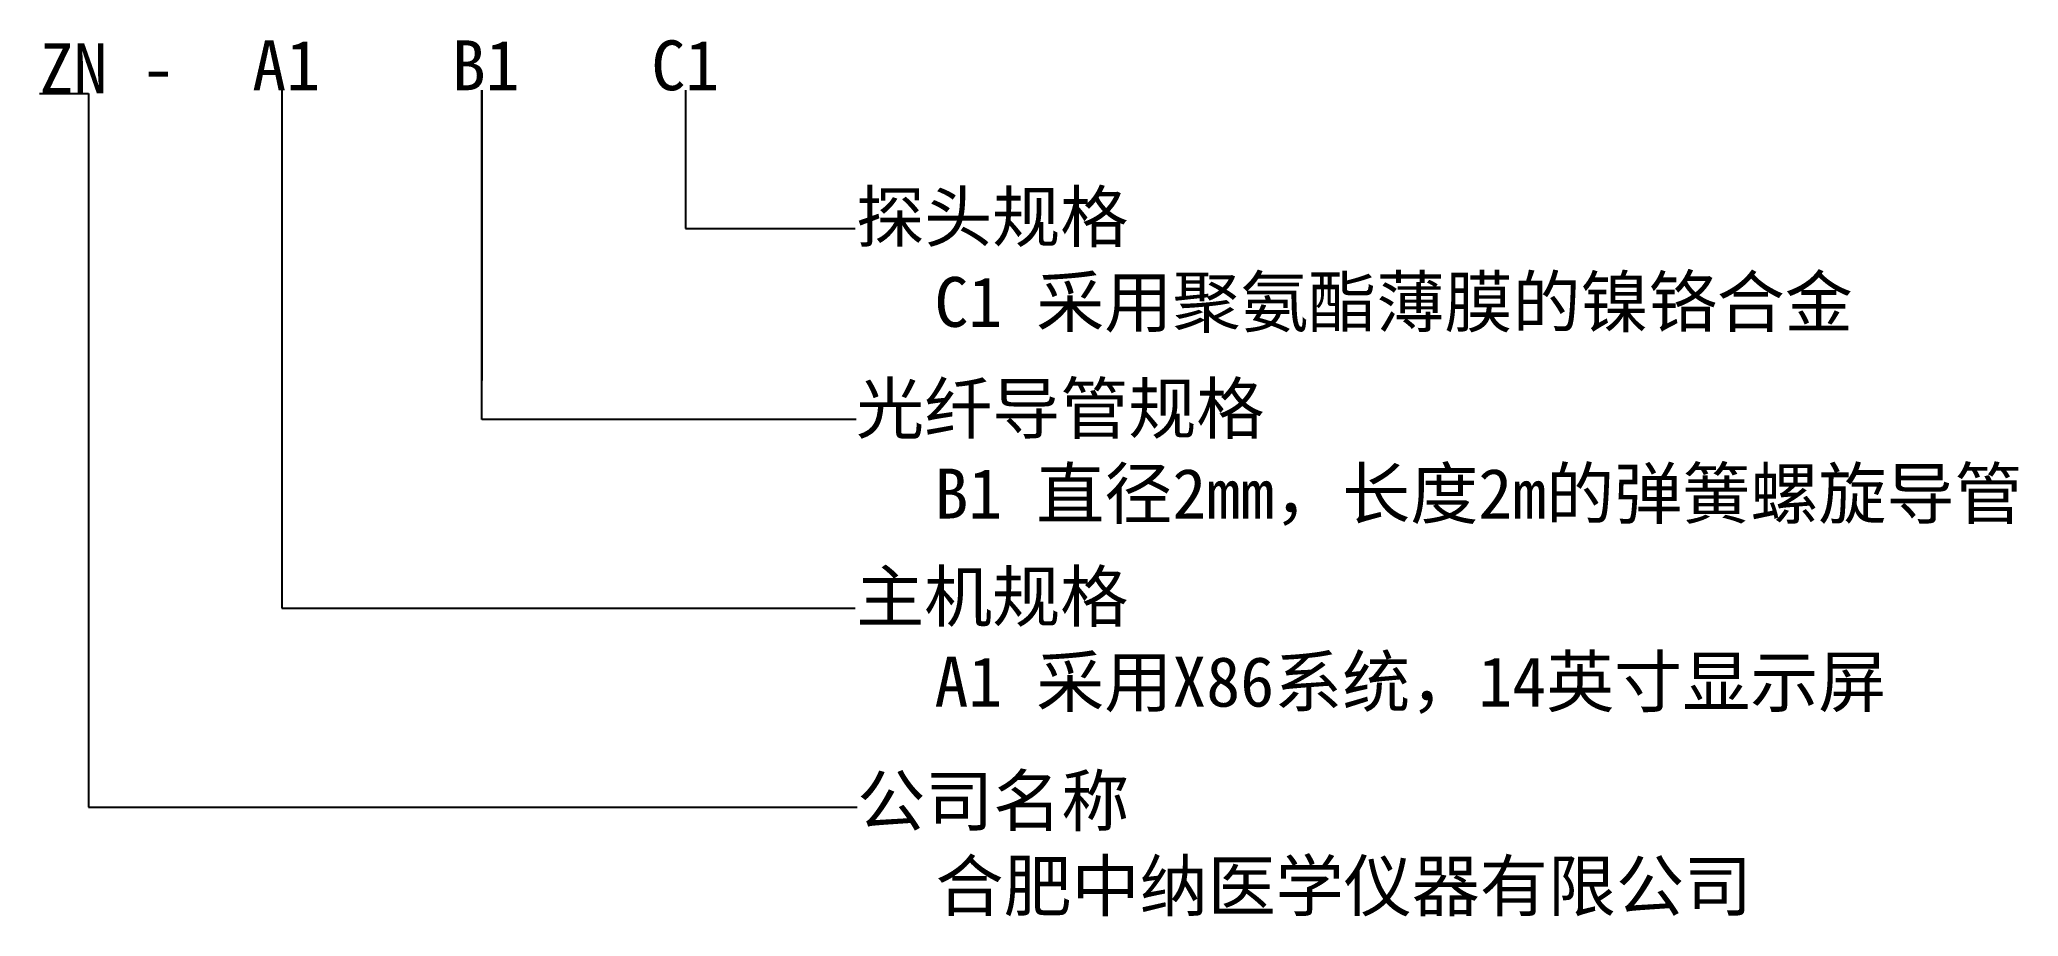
# Model space of a CAD drawing. Header units: millimetres. Extents: x 107.8 to 207, y 460.7 to 504.7.
import ezdxf

# ---------------------------------------------------------------- set-up
doc = ezdxf.new("R2010")
doc.units = ezdxf.units.MM
doc.styles.get("Standard").update_dxf_attribs({"font": 'SimSun.ttf'})

msp = doc.modelspace()

# ---------------------------------------------------------------- linework, layer by layer
for p, q in [((107.791, 502.001), (110.249, 502.001)), ((110.249, 502.001), (110.249, 469.069)), ((119.938, 502.163), (119.938, 476.194)), ((129.947, 502.163), (129.947, 487.62)), ((129.947, 485.664), (129.947, 502.163)), ((140.159, 502.163), (140.159, 495.231)), ((140.159, 495.231), (148.658, 495.231)), ((148.71, 485.664), (129.947, 485.664)), ((119.938, 476.194), (148.658, 476.194)), ((110.249, 469.069), (110.249, 466.223)), ((110.249, 466.223), (148.762, 466.223))]:
    msp.add_line(p, q)

# ---------------------------------------------------------------- texts
at = {"char_height": 2.5, "attachment_point": 1}
for s, width, insert in [('ZN - ', 10.86969, (107.791, 504.515)), ('{\\fSimSun|b1|i0|c134|p34;探头规格}', 18.41418, (148.71, 497.073)), ('C1 采用聚氨酯薄膜的镍铬合金', 49.18626, (152.635, 492.803)), ('{\\fSimSun|b1|i0|c134|p34;光纤导管规格}', 28.99412, (148.71, 487.465)), ('B1 直径2mm，长度2m的弹簧螺旋导管', 66.00573, (152.635, 483.196)), ('{\\fSimSun|b1|i0|c134|p34;主机规格}', 18.41418, (148.71, 478.037)), ('A1 采用X86系统，14英寸显示屏', 61.09622, (152.635, 473.767)), ('{\\fSimSun|b1|i0|c134|p34;公司名称}', 18.41418, (148.762, 467.799)), ('合肥中纳医学仪器有限公司', 49.9879, (152.687, 463.529))]:
    msp.add_mtext_dynamic_manual_height_columns(s, width=width, gutter_width=12.5, heights=[0], dxfattribs=dict(at, insert=insert))
for s, insert in [('A1', (118.448, 504.663)), ('B1', (128.448, 504.663)), ('C1', (138.448, 504.663))]:
    msp.add_mtext(s, dxfattribs=dict(at, insert=insert))

doc.saveas('drawing.dxf')
